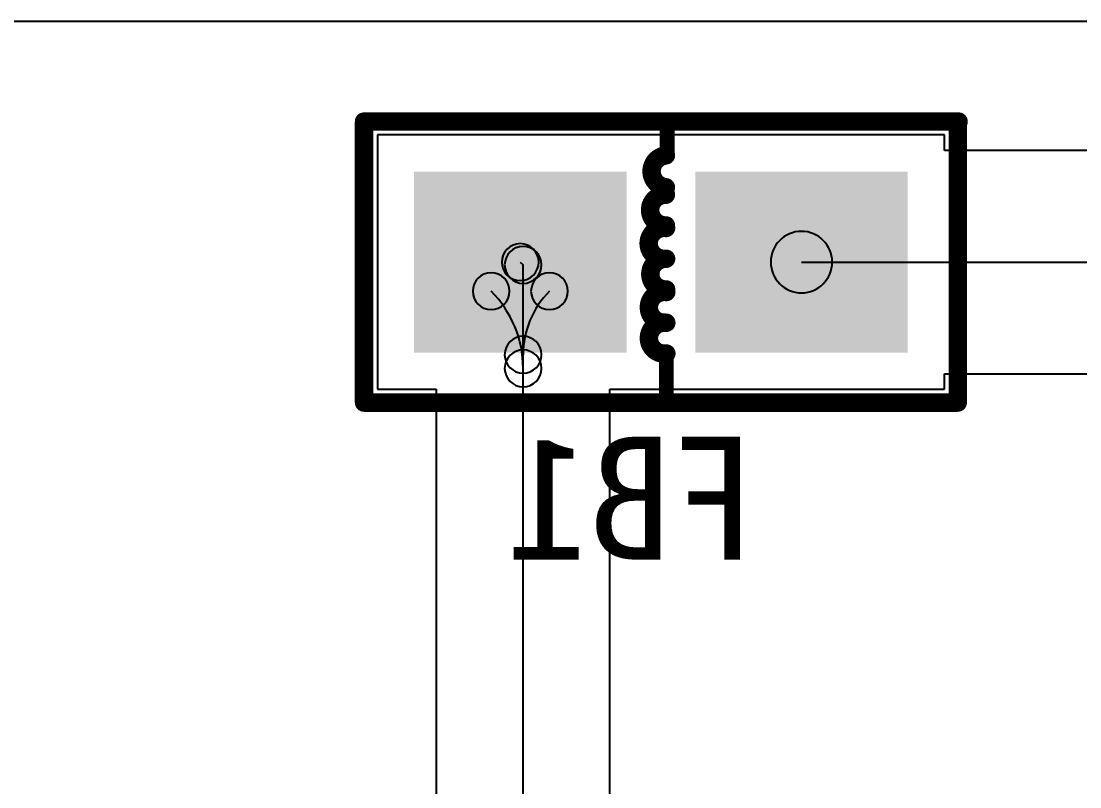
# Model space of a CAD drawing. Header units: inches. Extents: x 32166 to 34772, y 2386 to 4229.
# Drawn here: x 33960.29 to 33997.47, y 3106.38 to 3133.29 of the extents above; entities that cross this region are included whole.
import ezdxf

# ---------------------------------------------------------------- set-up
doc = ezdxf.new("R2010")
doc.units = ezdxf.units.IN
doc.header["$LTSCALE"] = 0.64311
doc.header["$MEASUREMENT"] = 0
for name, color, linetype in [('BOTTOMLAYER', 5, 'CONTINUOUS'), ('BOTTOMOVERLAY', 54, 'CONTINUOUS'), ('BOTTOMPASTE', 16, 'CONTINUOUS'), ('BOTTOMSOLDER', 6, 'CONTINUOUS')]:
    doc.layers.add(name, color=color, linetype=linetype)
doc.styles.get("Standard").update_dxf_attribs({"font": 'txt', "width": 0.8})

msp = doc.modelspace()

# ---------------------------------------------------------------- linework, layer by layer
at = {"layer": 'BOTTOMLAYER'}
for p, q in [((33953.386, 3133.292), (34003.368, 3133.292)), ((33992.715, 3129.296), (33972.8, 3129.296)), ((33972.8, 3129.296), (33972.8, 3120.354)), ((33992.715, 3128.746), (33992.715, 3129.296)), ((33999.649, 3128.746), (33992.715, 3128.746)), ((33977.82, 3124.825), (33977.919, 3124.725)), ((33977.919, 3097.177), (33977.919, 3124.725)), ((33987.695, 3124.825), (33999.649, 3124.825)), ((33992.715, 3120.354), (33992.715, 3120.903)), ((33992.715, 3120.903), (33998.024, 3120.903)), ((33972.8, 3120.354), (33974.869, 3120.354)), ((33974.869, 3120.354), (33974.869, 3097.177)), ((33980.969, 3097.177), (33980.969, 3120.354)), ((33980.969, 3120.354), (33992.715, 3120.354))]:
    msp.add_line(p, q, dxfattribs=at)
for centre, radius, start, end in [((33987.695, 3124.825), 1.08, 0, 180), ((33977.82, 3124.825), 0.648, 0, 180), ((33977.919, 3124.725), 0.648, 0, 180), ((33977.919, 3124.725), 0.648, 0, 180), ((33977.82, 3124.825), 0.648, 180, 0), ((33977.919, 3124.725), 0.648, 180, 0), ((33977.919, 3124.725), 0.648, 180, 0), ((33987.695, 3124.825), 1.08, 180, 0), ((33976.796, 3123.802), 0.648, 0, 180), ((33978.843, 3123.802), 0.648, 0, 180), ((33976.796, 3123.802), 0.648, 180, 0), ((33974.086, 3121.091), 3.833, 359.9999, 44.9999), ((33981.074, 3121.571), 3.155, 135.0001, 180.0001), ((33978.843, 3123.802), 0.648, 180, 0), ((33977.919, 3121.571), 0.648, 0, 180), ((33977.919, 3121.091), 0.648, 0, 180), ((33977.919, 3121.571), 0.648, 180, 0), ((33977.919, 3121.091), 0.648, 180, 0)]:
    msp.add_arc(centre, radius, start, end, dxfattribs=at)
for points in [[(33981.112, 3127.568), (33974.528, 3127.568), (33981.112, 3122.082), (33974.528, 3122.082)], [(33990.987, 3127.568), (33984.403, 3127.568), (33990.987, 3122.082), (33984.403, 3122.082)]]:
    msp.add_solid(points, dxfattribs=at)
at = {"layer": 'BOTTOMOVERLAY'}
for points, const_width in [([(33972.333, 3119.887), (33972.333, 3129.763)], 0.648), ([(33972.333, 3129.763), (33993.212, 3129.763)], 0.648), ([(33993.182, 3119.887), (33993.182, 3129.763)], 0.648), ([(33982.977, 3128.576), (33982.977, 3129.763)], 0.518), ([(33982.952, 3119.887), (33982.952, 3121.613)], 0.518), ([(33972.333, 3119.887), (33993.182, 3119.887)], 0.648)]:
    msp.add_lwpolyline(points, dxfattribs=dict(at, const_width=const_width))
for points, const_width in [([(33972.495, 3129.763, 1), (33972.171, 3129.763, 1)], 0.324), ([(33972.495, 3129.763, 1), (33972.171, 3129.763, 1)], 0.324), ([(33993.344, 3129.763, 1), (33993.02, 3129.763, 1)], 0.324), ([(33993.374, 3129.763, 1), (33993.05, 3129.763, 1)], 0.324), ([(33983.107, 3129.763, 1), (33982.847, 3129.763, 1)], 0.259), ([(33983.096, 3128.576, 1), (33982.772, 3128.576, 1)], 0.324), ([(33983.107, 3128.576, 1), (33982.847, 3128.576, 1)], 0.259), ([(33983.096, 3127.452, 1), (33982.772, 3127.452, 1)], 0.324), ([(33983.096, 3127.193, 1), (33982.772, 3127.193, 1)], 0.324), ([(33983.096, 3126.113, 1), (33982.772, 3126.113, 1)], 0.324), ([(33983.102, 3126.023, 1), (33982.778, 3126.023, 1)], 0.324), ([(33983.103, 3124.943, 1), (33982.779, 3124.943, 1)], 0.324), ([(33983.103, 3124.943, 1), (33982.779, 3124.943, 1)], 0.324), ([(33983.103, 3123.863, 1), (33982.779, 3123.863, 1)], 0.324), ([(33983.109, 3123.773, 1), (33982.785, 3123.773, 1)], 0.324), ([(33983.11, 3122.693, 1), (33982.786, 3122.693, 1)], 0.324), ([(33983.11, 3122.693, 1), (33982.786, 3122.693, 1)], 0.324), ([(33983.111, 3121.613, 1), (33982.787, 3121.613, 1)], 0.324), ([(33983.082, 3121.613, 1), (33982.823, 3121.613, 1)], 0.259), ([(33972.495, 3119.887, 1), (33972.171, 3119.887, 1)], 0.324), ([(33972.495, 3119.887, 1), (33972.171, 3119.887, 1)], 0.324), ([(33983.082, 3119.887, 1), (33982.823, 3119.887, 1)], 0.259), ([(33993.344, 3119.887, 1), (33993.02, 3119.887, 1)], 0.324), ([(33993.344, 3119.887, 1), (33993.02, 3119.887, 1)], 0.324)]:
    msp.add_lwpolyline(points, format="xyb", close=True, dxfattribs=dict(at, const_width=const_width))
at = {"layer": 'BOTTOMOVERLAY', "const_width": 0.648}
for points in [[(33982.934, 3127.452, -0.895675), (33982.934, 3128.576)], [(33982.934, 3126.113, -1.026529), (33982.934, 3127.193)], [(33982.941, 3124.943, -1.13328), (33982.94, 3126.023)], [(33982.941, 3123.863, -1.026529), (33982.941, 3124.943)], [(33982.948, 3122.693, -1.13328), (33982.947, 3123.773)], [(33982.949, 3121.613, -1.13328), (33982.948, 3122.693)]]:
    msp.add_lwpolyline(points, format="xyb", dxfattribs=at)
at = {"layer": 'BOTTOMPASTE'}
for points in [[(33981.112, 3127.568), (33974.528, 3127.568), (33981.112, 3122.082), (33974.528, 3122.082)], [(33990.987, 3127.568), (33984.403, 3127.568), (33990.987, 3122.082), (33984.403, 3122.082)]]:
    msp.add_solid(points, dxfattribs=at)
at = {"layer": 'BOTTOMSOLDER'}
for points in [[(33981.551, 3128.007), (33974.089, 3128.007), (33981.551, 3121.643), (33974.089, 3121.643)], [(33991.426, 3128.007), (33983.965, 3128.007), (33991.426, 3121.643), (33983.965, 3121.643)]]:
    msp.add_solid(points, dxfattribs=at)

# ---------------------------------------------------------------- texts
at = {"layer": 'BOTTOMOVERLAY', "text_generation_flag": 2}
msp.add_text('FB1', height=4.32, rotation=360, dxfattribs=at).set_placement((33986.127, 3114.37))

doc.saveas('drawing.dxf')
